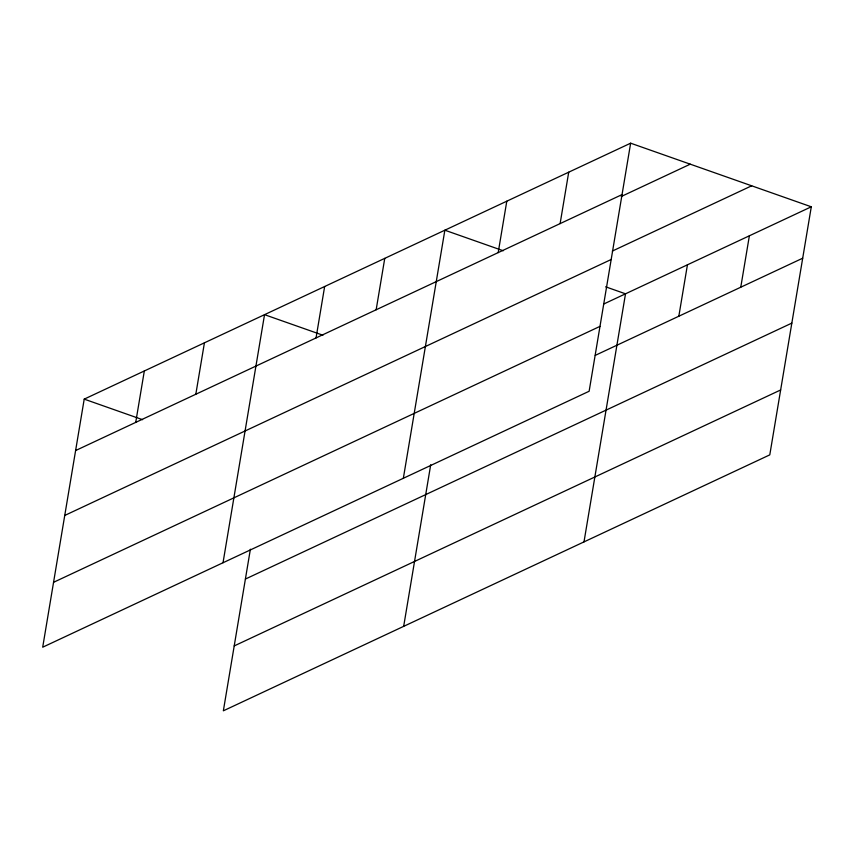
<?xml version="1.0" encoding="UTF-8"?>
<svg xmlns="http://www.w3.org/2000/svg" width="854" height="854" viewBox="0 0 854 854"><rect width="100%" height="100%" fill="white"/><g stroke="black" fill="none" stroke-linecap="round" stroke-linejoin="round"><path stroke-width="1.28" d="M630.647 143.184L84.215 399.128L42.7 647.204L589.132 391.26L630.647 143.184L811.3 206.796L769.785 454.872L223.353 710.816L250.393 549.197M135.722 422.388L144.326 370.978M195.822 394.238L204.426 342.817M223.022 562.743L264.537 314.667L322.908 335.216M316.044 337.928L324.648 286.517M376.155 309.778L384.759 258.356M403.344 478.283L444.859 230.206L503.23 250.756M403.675 626.356L430.715 464.736M498.192 252.613L506.796 201.202M560.117 223.609L568.721 172.188M583.997 541.895L625.512 293.819L605.635 286.816M678.834 316.226L687.438 264.804M740.77 287.211L749.374 235.8M75.611 450.549L622.043 194.595M621.189 196.527L690.267 164.171M612.339 251.065L751.691 185.798M64.755 515.442L611.186 259.499M603.874 303.949L811.3 206.796M53.556 582.311L599.999 326.367M595.27 355.36L802.696 258.207M245.397 579.055L791.839 323.111M234.209 645.923L780.641 389.968M84.215 399.128L142.586 419.688"/></g></svg>
